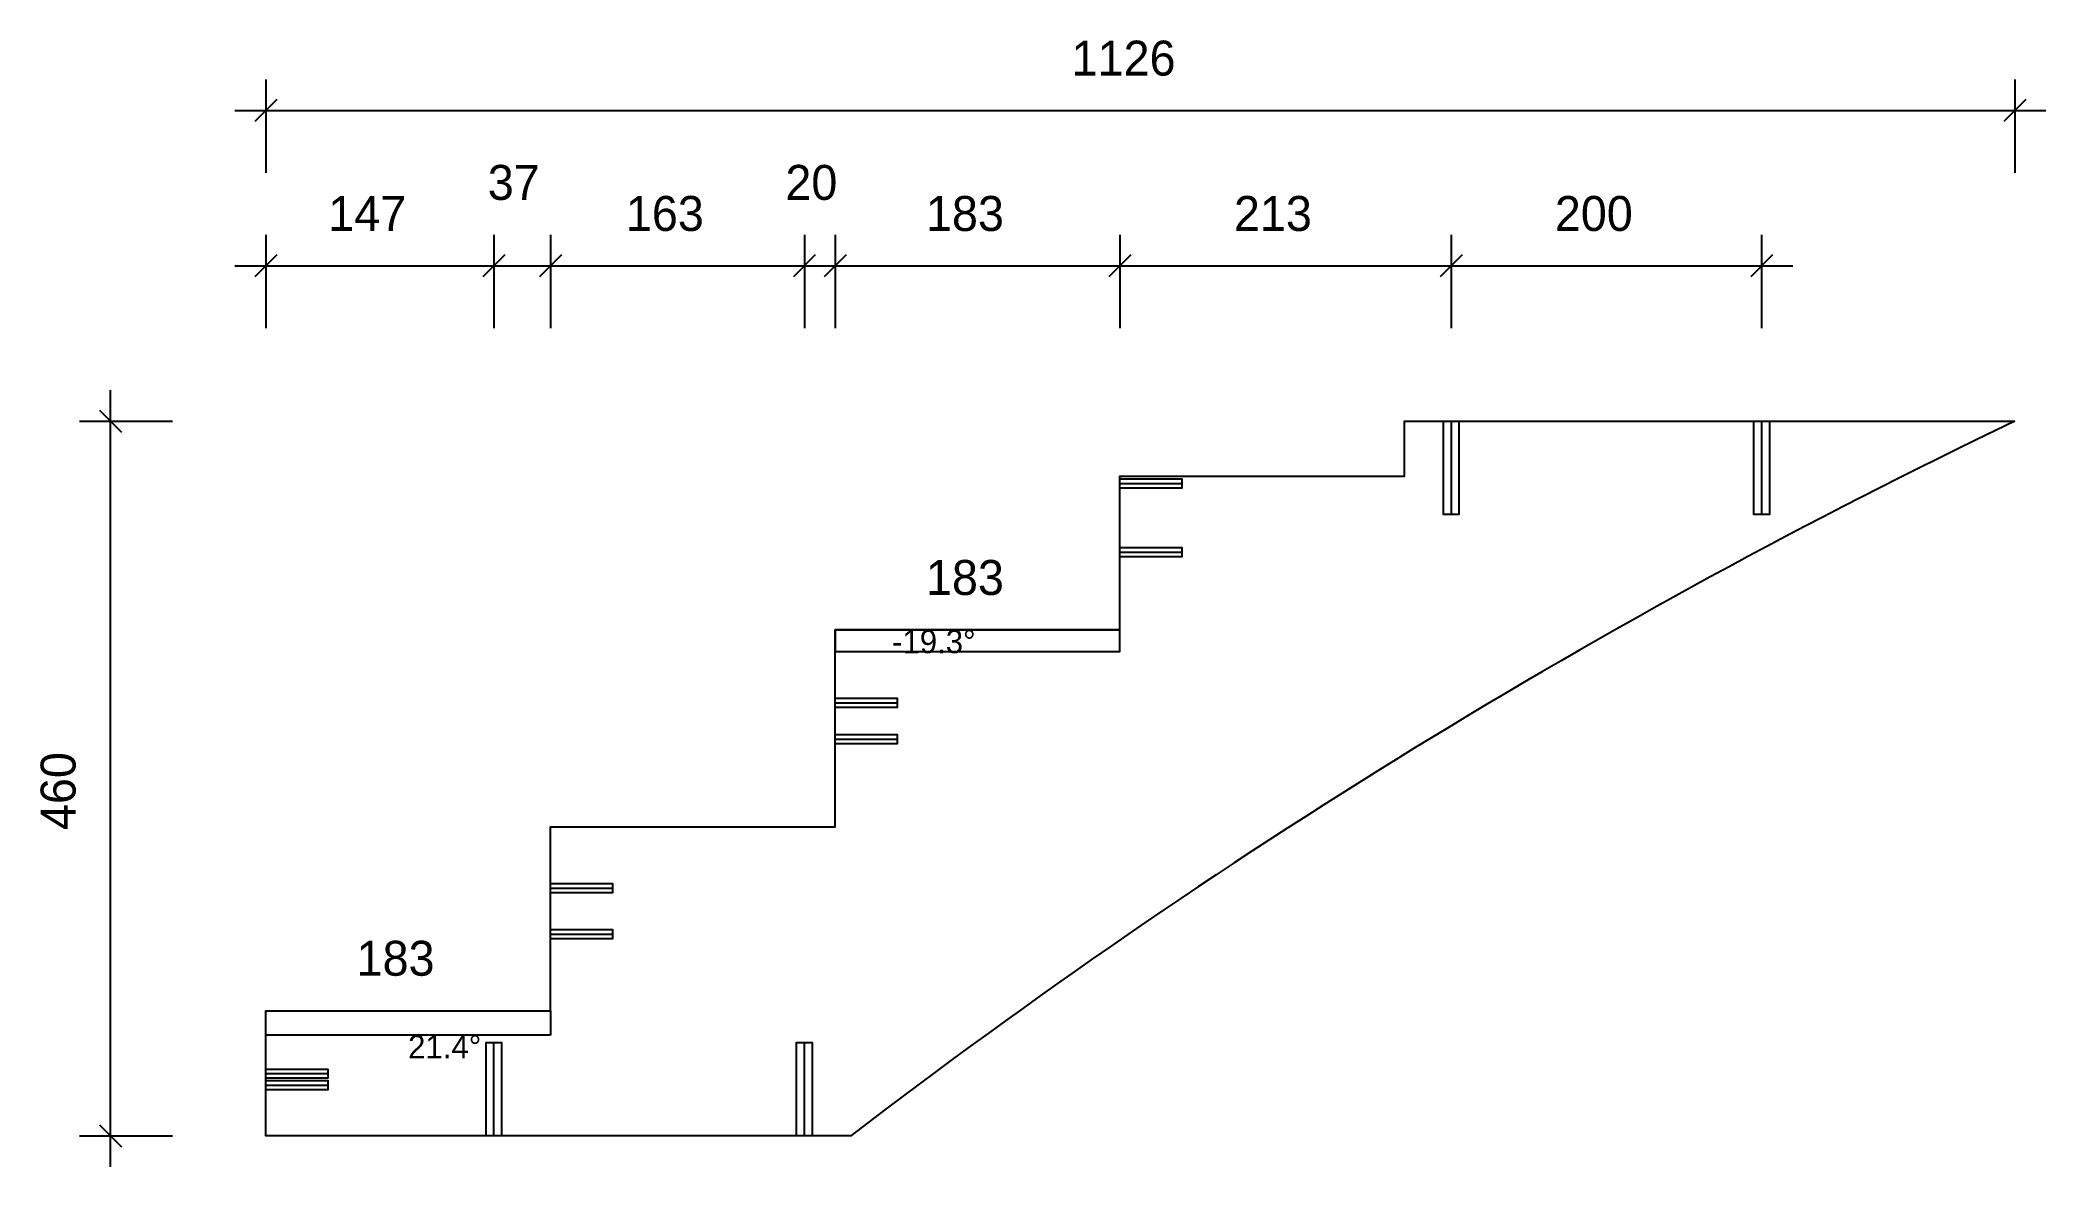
# Model space of a CAD drawing. Header units: millimetres. Extents: x -145 to 1146, y -20 to 705.
import ezdxf
from ezdxf.enums import TextEntityAlignment as Align

# ---------------------------------------------------------------- set-up
doc = ezdxf.new("R2010")
doc.units = ezdxf.units.MM
for name, color, linetype in [('CONTOUR', 7, 'CONTINUOUS'), ('CUT_MITRE', 7, 'CONTINUOUS'), ('DIMLINES', 7, 'CONTINUOUS'), ('DIMLINESTEXT', 7, 'CONTINUOUS'), ('DRILLINGSSIDE', 7, 'CONTINUOUS')]:
    doc.layers.add(name, color=color, linetype=linetype)

msp = doc.modelspace()

# ---------------------------------------------------------------- linework, layer by layer
at = {"layer": 'CONTOUR', "color": 0, "linetype": '0'}
msp.add_lwpolyline([(1126.37, 460, 0.052), (376.824, 0), (0, 0), (0, 80.547), (183.333, 80.547), (183.333, 198.987), (366.667, 198.987), (366.667, 325.682), (550, 325.682), (550, 424.668), (733.333, 424.668), (733.333, 460), (1126.37, 460)], format="xyb", dxfattribs=at)
at = {"layer": 'CUT_MITRE', "color": 1, "linetype": '1'}
for points in [[(550, 325.682), (542, 325.682), (500.167, 325.682), (458.333, 325.682), (450.333, 325.682), (408.5, 325.682), (366.667, 325.682), (366.667, 322.887), (366.667, 311.709), (374.667, 311.709), (409.733, 311.709), (444.8, 311.709), (479.867, 311.709), (514.933, 311.709), (550, 311.709), (550, 314.504), (550, 325.682)], [(183.333, 64.835), (91.667, 64.835), (0, 64.835), (0, 80.547), (183.333, 80.547), (183.333, 64.835)]]:
    msp.add_lwpolyline(points, dxfattribs=at)
at = {"layer": 'DIMLINES', "color": 0}
for p, q in [((0, 680), (0, 620)), ((1126.37, 680), (1126.37, 620)), ((-20, 660), (1146.37, 660)), ((7.071, 667.071), (-7.071, 652.929)), ((1133.441, 667.071), (1119.299, 652.929)), ((0, 580), (0, 520)), ((146.824, 580), (146.824, 520)), ((183.333, 580), (183.333, 520)), ((346.824, 580), (346.824, 520)), ((366.667, 580), (366.667, 520)), ((550, 580), (550, 520)), ((763.333, 580), (763.333, 520)), ((963.333, 580), (963.333, 520)), ((-20, 560), (983.333, 560)), ((7.071, 567.071), (-7.071, 552.929)), ((153.895, 567.071), (139.753, 552.929)), ((190.404, 567.071), (176.262, 552.929)), ((353.895, 567.071), (339.753, 552.929)), ((373.738, 567.071), (359.596, 552.929)), ((557.071, 567.071), (542.929, 552.929)), ((770.404, 567.071), (756.262, 552.929)), ((970.404, 567.071), (956.262, 552.929)), ((-100, -20), (-100, 480)), ((-107.071, 467.071), (-92.929, 452.929)), ((-120, 460), (-60, 460)), ((-120, 0), (-60, 0)), ((-107.071, 7.071), (-92.929, -7.071))]:
    msp.add_line(p, q, dxfattribs=at)
at = {"layer": 'DRILLINGSSIDE', "color": 3}
for p, q in [((763.333, 460), (763.333, 400)), ((963.333, 460), (963.333, 400)), ((550, 420), (590, 420)), ((550, 375.644), (590, 375.644)), ((366.667, 278.696), (406.667, 278.696)), ((366.667, 255.425), (406.667, 255.425)), ((183.333, 159.422), (223.333, 159.422)), ((183.333, 129.881), (223.333, 129.881)), ((146.824, 0), (146.824, 60)), ((346.824, 0), (346.824, 60)), ((0, 40), (40, 40)), ((0, 32.691), (40, 32.691))]:
    msp.add_line(p, q, dxfattribs=at)
at = {"layer": 'DRILLINGSSIDE', "color": 3, "linetype": '3'}
for points in [[(768.333, 460), (768.333, 400), (758.333, 400), (758.333, 460)], [(968.333, 460), (968.333, 400), (958.333, 400), (958.333, 460)], [(550, 423), (590, 423), (590, 417), (550, 417)], [(550, 378.644), (590, 378.644), (590, 372.644), (550, 372.644)], [(366.667, 281.696), (406.667, 281.696), (406.667, 275.696), (366.667, 275.696)], [(366.667, 258.425), (406.667, 258.425), (406.667, 252.425), (366.667, 252.425)], [(183.333, 162.422), (223.333, 162.422), (223.333, 156.422), (183.333, 156.422)], [(183.333, 132.881), (223.333, 132.881), (223.333, 126.881), (183.333, 126.881)], [(141.824, 0), (141.824, 60), (151.824, 60), (151.824, 0)], [(341.824, 0), (341.824, 60), (351.824, 60), (351.824, 0)], [(0, 43), (40, 43), (40, 37), (0, 37)], [(0, 35.691), (40, 35.691), (40, 29.691), (0, 29.691)]]:
    msp.add_lwpolyline(points, dxfattribs=at)

# ---------------------------------------------------------------- texts
at = {"layer": 'DIMLINESTEXT'}
for s, p in [('1126', (518.937, 705)), ('37', (142.955, 625)), ('20', (334.622, 625)), ('147', (40.226, 605)), ('163', (231.893, 605)), ('183', (425.148, 605)), ('213', (623.481, 605)), ('200', (830.148, 605)), ('183', (425.148, 370.682))]:
    msp.add_text(s, height=22.5, dxfattribs=at).set_placement(p, align=Align.TOP_LEFT)
for s, height, rotation, p in [('-19.3°', 15, 360, (403.333, 325.682)), ('460', 22.5, 90, (-145, 196.814)), ('183', 22.5, 360, (58.481, 125.547)), ('21.4°', 15, 360, (91.667, 64.835))]:
    msp.add_text(s, height=height, rotation=rotation, dxfattribs=at).set_placement(p, align=Align.TOP_LEFT)

doc.saveas('drawing.dxf')
